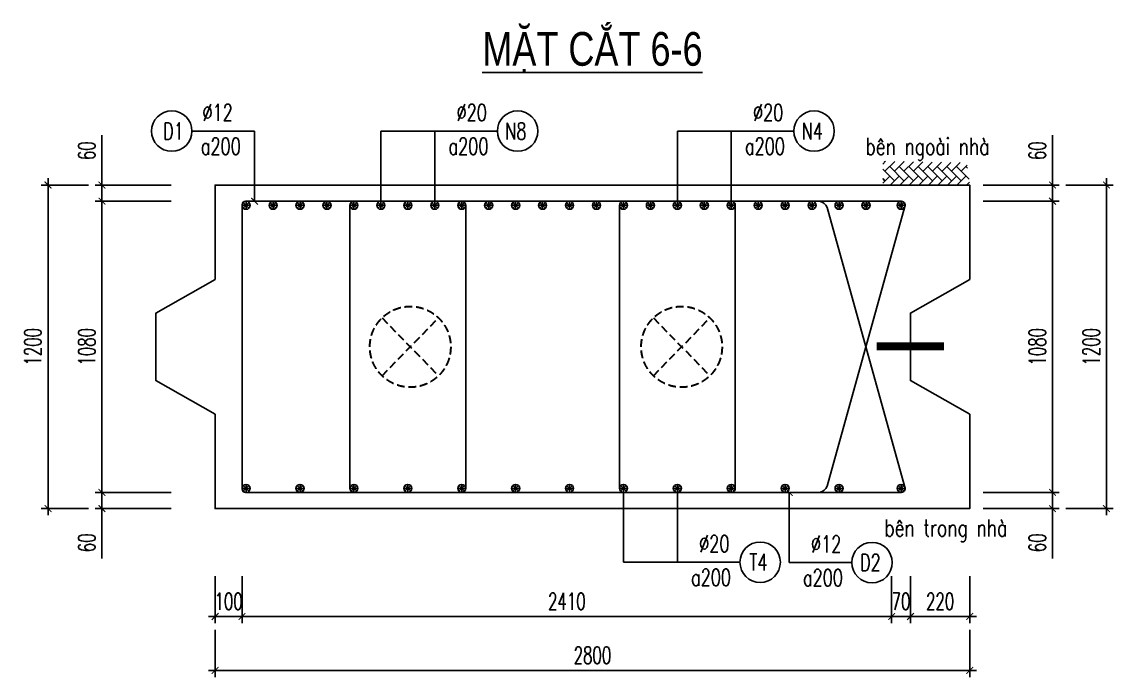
# Model space of a CAD drawing. Header units: millimetres. Extents: x -143483 to 1166745, y -1448440 to -1202244.
# Drawn here: x 20964 to 37161, y -1321019 to -1311297 of the extents above; entities that cross this region are included whole.
import ezdxf
from ezdxf.enums import TextEntityAlignment as Align

# ---------------------------------------------------------------- set-up
doc = ezdxf.new("R2010")
doc.units = ezdxf.units.MM
doc.header["$LTSCALE"] = 30
doc.header["$PDMODE"] = 3
doc.linetypes.add('DASHED', pattern=[19.05, 12.7, -6.35])
doc.layers.get('0').update_dxf_attribs({"lineweight": 9})
doc.layers.get('Defpoints').update_dxf_attribs({"lineweight": 9})
for name, color, linetype in [('ccu11-Cotthep', 9, 'Continuous'), ('ccu11-Dim', 8, 'Continuous'), ('ccu11-Hatch', 8, 'Continuous'), ('ccu11-Text', 31, 'Continuous'), ('ccu11-Thay', 7, 'Continuous'), ('ccu11-Thep', 4, 'Continuous'), ('ccu11-Thep doc', 4, 'Continuous'), ('ccu11-Thepdai', 6, 'Continuous')]:
    doc.layers.add(name, color=color, linetype=linetype)
doc.layers.add('ccu11-Khuat', color=9, linetype='DASHED', lineweight=30)
doc.layers.add('Vicom_thep doc', color=1, linetype='Continuous', lineweight=35)
doc.styles.add('ccu11-dim', font='vnsimli.shx', dxfattribs={"width": 0.65, "bigfont": 'bigfont.shx'})
doc.styles.add('ccu11-VnAvH-B', font='VHAVANB.TTF')
doc.styles.add('ccu11-vnsimli', font='vnsimli.shx', dxfattribs={"width": 0.8, "bigfont": 'vns.shx'})
doc.styles.add('ccu11-vnsimple', font='vnsimple.shx', dxfattribs={"bigfont": 'bigfont.shx'})
doc.styles.add('ccu11_simli', font='vnsimli.shx', dxfattribs={"width": 0.8})
doc.dimstyles.new('ccu11-100', dxfattribs={"dimscale": 100, "dimtxt": 2.5, "dimasz": 1, "dimexe": 1, "dimexo": 2, "dimgap": 1, "dimtad": 1, "dimdec": 0, "dimdsep": 46, "dimtxsty": 'ccu11-dim', "dimblk": 'ARCHTICK', "dimcen": -1, "dimdle": 1, "dimclrd": 256, "dimclre": 256, "dimclrt": 3, "dimadec": 0, "dimazin": 2, "dimtfac": 0.1, "dimtdec": 0, "dimtmove": 0, "dimatfit": 1, "dimldrblk": 'ARCHTICK', "dimfxl": 0, "dimtvp": 0.833333, "dimtolj": 1, "dimtzin": 12, "dimarcsym": 0})
doc.dimstyles.new('ccu11-100x4', dxfattribs={"dimscale": 100, "dimtxt": 2.5, "dimasz": 1, "dimexe": 1, "dimexo": 2, "dimgap": 1, "dimtad": 1, "dimdec": 0, "dimlfac": 0.25, "dimdsep": 46, "dimtxsty": 'ccu11-dim', "dimblk": 'ARCHTICK', "dimcen": -1, "dimdle": 1, "dimclrd": 256, "dimclre": 256, "dimclrt": 3, "dimadec": 0, "dimazin": 2, "dimtfac": 0.1, "dimtdec": 0, "dimtmove": 0, "dimatfit": 1, "dimldrblk": 'ARCHTICK', "dimfxl": 0, "dimtvp": 0.833333, "dimtolj": 1, "dimtzin": 12, "dimarcsym": 0})

# ---------------------------------------------------------------- blocks, each defined once
blk = doc.blocks.new('MCT')
at = {"ltscale": 0.005}
for p, q in [((-0.49, 0), (0.49, 0)), ((0.35, -0.35), (-0.35, 0.35)), ((-0.35, -0.35), (0.35, 0.35)), ((0, -0.49), (0, 0.49))]:
    blk.add_line(p, q, dxfattribs=at)
blk.add_circle((0, 0), 0.492, dxfattribs=at)
blk = doc.blocks.new('*U505')
at = {"layer": 'ccu11-Thep doc', "xscale": -121.9200000001001, "yscale": 121.9200000001001, "zscale": 121.92, "rotation": 270}
blk.add_blockref('MCT', (0, 0), dxfattribs=at)
blk = doc.blocks.new('*U506')
at = {"layer": 'ccu11-Thep doc', "color": 0, "linetype": 'ByBlock', "lineweight": -2, "transparency": 16777216}
for p in [(0, 0), (800, 0), (1600, 0), (2400, 0), (3200, 0), (4000, 0), (4800, 0), (5600, 0), (6400, 0), (7200, 0), (8000, 0), (8800, 0)]:
    blk.add_blockref('*U505', p, dxfattribs=at)
blk = doc.blocks.new('*U507')
at = {"layer": 'ccu11-Thep doc', "xscale": -121.9200000001001, "yscale": 121.9200000001001, "zscale": 121.92, "rotation": 270}
blk.add_blockref('MCT', (0, 0), dxfattribs=at)
blk = doc.blocks.new('*U508')
at = {"layer": 'ccu11-Thep doc', "color": 0, "linetype": 'ByBlock', "lineweight": -2, "transparency": 16777216}
for p in [(0, 0), (800, 0), (1600, 0), (2400, 0), (3200, 0), (4000, 0), (4800, 0), (5600, 0), (6400, 0), (7200, 0), (8000, 0), (8800, 0)]:
    blk.add_blockref('*U507', p, dxfattribs=at)
blk = doc.blocks.new('_ARCHTICK')
at = {"color": 0, "linetype": 'ByBlock', "const_width": 0.15}
blk.add_lwpolyline([(-0.5, -0.5), (0.5, 0.5)], dxfattribs=at)
blk = doc.blocks.new('*D590')
at = {"layer": 'ccu11-Dim', "linetype": 'ByBlock', "lineweight": -2, "ltscale": 30, "transparency": 16777216}
for p, q in [((22153, -1313718), (22153, -1312979)), ((23182, -1313718), (22053, -1313718)), ((22153, -1313958), (22153, -1313718)), ((23182, -1313958), (22053, -1313958)), ((22153, -1313958), (22153, -1314058))]:
    blk.add_line(p, q, dxfattribs=at)
at = {"layer": 'Defpoints', "color": 0, "linetype": 'ByBlock', "ltscale": 30, "transparency": 16777216}
for p in [(23382, -1313718), (22153, -1313958), (23382, -1313958)]:
    blk.add_point(p, dxfattribs=at)
at = {"layer": 'ccu11-Dim', "linetype": 'ByBlock', "lineweight": -2, "ltscale": 30, "transparency": 16777216, "xscale": 100, "yscale": 100, "zscale": 100}
for p, rotation in [((22153, -1313718), 270), ((22153, -1313958), 90)]:
    blk.add_blockref('_ARCHTICK', p, dxfattribs=dict(at, rotation=rotation))
at = {"layer": 'ccu11-Dim', "color": 3, "linetype": 'ByBlock', "ltscale": 30, "transparency": 16777216, "insert": (21928, -1313210), "char_height": 250, "attachment_point": 5, "rotation": 90, "style": 'ccu11-dim'}
blk.add_mtext('\\A1;60', dxfattribs=at)
blk = doc.blocks.new('*D591')
at = {"layer": 'ccu11-Dim', "linetype": 'ByBlock', "lineweight": -2, "ltscale": 30, "transparency": 16777216}
for p, q in [((22153, -1313858), (22153, -1318378)), ((23182, -1313958), (22053, -1313958)), ((23182, -1318278), (22053, -1318278))]:
    blk.add_line(p, q, dxfattribs=at)
at = {"layer": 'Defpoints', "color": 0, "linetype": 'ByBlock', "ltscale": 30, "transparency": 16777216}
for p in [(23382, -1313958), (22153, -1318278), (23382, -1318278)]:
    blk.add_point(p, dxfattribs=at)
at = {"layer": 'ccu11-Dim', "linetype": 'ByBlock', "lineweight": -2, "ltscale": 30, "transparency": 16777216, "xscale": 100, "yscale": 100, "zscale": 100}
for p, rotation in [((22153, -1313958), 90), ((22153, -1318278), 270)]:
    blk.add_blockref('_ARCHTICK', p, dxfattribs=dict(at, rotation=rotation))
at = {"layer": 'ccu11-Dim', "color": 3, "linetype": 'ByBlock', "ltscale": 30, "transparency": 16777216, "insert": (21928, -1316118), "char_height": 250, "attachment_point": 5, "rotation": 90, "style": 'ccu11-dim'}
blk.add_mtext('\\A1;1080', dxfattribs=at)
blk = doc.blocks.new('*D592')
at = {"layer": 'ccu11-Dim', "linetype": 'ByBlock', "lineweight": -2, "ltscale": 30, "transparency": 16777216}
for p, q in [((23182, -1318278), (22053, -1318278)), ((22153, -1318278), (22153, -1318178)), ((22153, -1318278), (22153, -1318518)), ((23182, -1318518), (22053, -1318518)), ((22153, -1318518), (22153, -1319258))]:
    blk.add_line(p, q, dxfattribs=at)
at = {"layer": 'Defpoints', "color": 0, "linetype": 'ByBlock', "ltscale": 30, "transparency": 16777216}
for p in [(22153, -1318278), (23382, -1318278), (23382, -1318518)]:
    blk.add_point(p, dxfattribs=at)
at = {"layer": 'ccu11-Dim', "linetype": 'ByBlock', "lineweight": -2, "ltscale": 30, "transparency": 16777216, "xscale": 100, "yscale": 100, "zscale": 100}
for p, rotation in [((22153, -1318278), 270), ((22153, -1318518), 90)]:
    blk.add_blockref('_ARCHTICK', p, dxfattribs=dict(at, rotation=rotation))
at = {"layer": 'ccu11-Dim', "color": 3, "linetype": 'ByBlock', "ltscale": 30, "transparency": 16777216, "insert": (21928, -1319026), "char_height": 250, "attachment_point": 5, "rotation": 90, "style": 'ccu11-dim'}
blk.add_mtext('\\A1;60', dxfattribs=at)
blk = doc.blocks.new('*D593')
at = {"layer": 'ccu11-Dim', "linetype": 'ByBlock', "lineweight": -2, "ltscale": 30, "transparency": 16777216}
for p, q in [((21953, -1313718), (21253, -1313718)), ((21353, -1313618), (21353, -1318618)), ((21953, -1318518), (21253, -1318518))]:
    blk.add_line(p, q, dxfattribs=at)
at = {"layer": 'Defpoints', "color": 0, "linetype": 'ByBlock', "ltscale": 30, "transparency": 16777216}
for p in [(22153, -1313718), (21353, -1318518), (22153, -1318518)]:
    blk.add_point(p, dxfattribs=at)
at = {"layer": 'ccu11-Dim', "linetype": 'ByBlock', "lineweight": -2, "ltscale": 30, "transparency": 16777216, "xscale": 100, "yscale": 100, "zscale": 100}
for p, rotation in [((21353, -1313718), 90), ((21353, -1318518), 270)]:
    blk.add_blockref('_ARCHTICK', p, dxfattribs=dict(at, rotation=rotation))
at = {"layer": 'ccu11-Dim', "color": 3, "linetype": 'ByBlock', "ltscale": 30, "transparency": 16777216, "insert": (21128, -1316118), "char_height": 250, "attachment_point": 5, "rotation": 90, "style": 'ccu11-dim'}
blk.add_mtext('\\A1;1200', dxfattribs=at)
blk = doc.blocks.new('*D594')
at = {"layer": 'ccu11-Dim', "linetype": 'ByBlock', "lineweight": -2, "ltscale": 30, "transparency": 16777216}
for p, q in [((34153, -1319519), (34153, -1320219)), ((35033, -1319519), (35033, -1320219)), ((35133, -1320119), (34053, -1320119))]:
    blk.add_line(p, q, dxfattribs=at)
at = {"layer": 'Defpoints', "color": 0, "linetype": 'ByBlock', "ltscale": 30, "transparency": 16777216}
for p in [(34153, -1319319), (35033, -1319319), (34153, -1320119)]:
    blk.add_point(p, dxfattribs=at)
at = {"layer": 'ccu11-Dim', "linetype": 'ByBlock', "lineweight": -2, "ltscale": 30, "transparency": 16777216, "xscale": 100, "yscale": 100, "zscale": 100, "rotation": 180}
blk.add_blockref('_ARCHTICK', (34153, -1320119), dxfattribs=at)
at = {"layer": 'ccu11-Dim', "linetype": 'ByBlock', "lineweight": -2, "ltscale": 30, "transparency": 16777216, "xscale": 100, "yscale": 100, "zscale": 100}
blk.add_blockref('_ARCHTICK', (35033, -1320119), dxfattribs=at)
at = {"layer": 'ccu11-Dim', "color": 3, "linetype": 'ByBlock', "ltscale": 30, "transparency": 16777216, "insert": (34593, -1319894), "char_height": 250, "attachment_point": 5, "style": 'ccu11-dim'}
blk.add_mtext('\\A1;220', dxfattribs=at)
blk = doc.blocks.new('*D595')
at = {"layer": 'ccu11-Dim', "linetype": 'ByBlock', "lineweight": -2, "ltscale": 30, "transparency": 16777216}
for p, q in [((23833, -1320319), (23833, -1321019)), ((35033, -1320319), (35033, -1321019)), ((23733, -1320919), (35133, -1320919))]:
    blk.add_line(p, q, dxfattribs=at)
at = {"layer": 'Defpoints', "color": 0, "linetype": 'ByBlock', "ltscale": 30, "transparency": 16777216}
for p in [(23833, -1320119), (35033, -1320119), (35033, -1320919)]:
    blk.add_point(p, dxfattribs=at)
at = {"layer": 'ccu11-Dim', "linetype": 'ByBlock', "lineweight": -2, "ltscale": 30, "transparency": 16777216, "xscale": 100, "yscale": 100, "zscale": 100, "rotation": 180}
blk.add_blockref('_ARCHTICK', (23833, -1320919), dxfattribs=at)
at = {"layer": 'ccu11-Dim', "linetype": 'ByBlock', "lineweight": -2, "ltscale": 30, "transparency": 16777216, "xscale": 100, "yscale": 100, "zscale": 100}
blk.add_blockref('_ARCHTICK', (35033, -1320919), dxfattribs=at)
at = {"layer": 'ccu11-Dim', "color": 3, "linetype": 'ByBlock', "ltscale": 30, "transparency": 16777216, "insert": (29433, -1320694), "char_height": 250, "attachment_point": 5, "style": 'ccu11-dim'}
blk.add_mtext('\\A1;2800', dxfattribs=at)
blk = doc.blocks.new('*D596')
at = {"layer": 'ccu11-Dim', "linetype": 'ByBlock', "lineweight": -2, "ltscale": 30, "transparency": 16777216}
for p, q in [((33873, -1319519), (33873, -1320219)), ((34153, -1319519), (34153, -1320219)), ((33873, -1320119), (33773, -1320119)), ((34153, -1320119), (33873, -1320119)), ((34153, -1320119), (34253, -1320119))]:
    blk.add_line(p, q, dxfattribs=at)
at = {"layer": 'Defpoints', "color": 0, "linetype": 'ByBlock', "ltscale": 30, "transparency": 16777216}
for p in [(33873, -1319319), (34153, -1319319), (33873, -1320119)]:
    blk.add_point(p, dxfattribs=at)
at = {"layer": 'ccu11-Dim', "linetype": 'ByBlock', "lineweight": -2, "ltscale": 30, "transparency": 16777216, "xscale": 100, "yscale": 100, "zscale": 100}
blk.add_blockref('_ARCHTICK', (33873, -1320119), dxfattribs=at)
at = {"layer": 'ccu11-Dim', "linetype": 'ByBlock', "lineweight": -2, "ltscale": 30, "transparency": 16777216, "xscale": 100, "yscale": 100, "zscale": 100, "rotation": 180}
blk.add_blockref('_ARCHTICK', (34153, -1320119), dxfattribs=at)
at = {"layer": 'ccu11-Dim', "color": 3, "linetype": 'ByBlock', "ltscale": 30, "transparency": 16777216, "insert": (34013, -1319894), "char_height": 250, "attachment_point": 5, "style": 'ccu11-dim'}
blk.add_mtext('\\A1;70', dxfattribs=at)
blk = doc.blocks.new('*D597')
at = {"layer": 'ccu11-Dim', "linetype": 'ByBlock', "lineweight": -2, "ltscale": 30, "transparency": 16777216}
for p, q in [((24233, -1319519), (24233, -1320219)), ((33873, -1319519), (33873, -1320219)), ((24133, -1320119), (33973, -1320119))]:
    blk.add_line(p, q, dxfattribs=at)
at = {"layer": 'Defpoints', "color": 0, "linetype": 'ByBlock', "ltscale": 30, "transparency": 16777216}
for p in [(24233, -1319319), (33873, -1319319), (33873, -1320119)]:
    blk.add_point(p, dxfattribs=at)
at = {"layer": 'ccu11-Dim', "linetype": 'ByBlock', "lineweight": -2, "ltscale": 30, "transparency": 16777216, "xscale": 100, "yscale": 100, "zscale": 100, "rotation": 180}
blk.add_blockref('_ARCHTICK', (24233, -1320119), dxfattribs=at)
at = {"layer": 'ccu11-Dim', "linetype": 'ByBlock', "lineweight": -2, "ltscale": 30, "transparency": 16777216, "xscale": 100, "yscale": 100, "zscale": 100}
blk.add_blockref('_ARCHTICK', (33873, -1320119), dxfattribs=at)
at = {"layer": 'ccu11-Dim', "color": 3, "linetype": 'ByBlock', "ltscale": 30, "transparency": 16777216, "insert": (29053, -1319894), "char_height": 250, "attachment_point": 5, "style": 'ccu11-dim'}
blk.add_mtext('\\A1;2410', dxfattribs=at)
blk = doc.blocks.new('*D598')
at = {"layer": 'ccu11-Dim', "linetype": 'ByBlock', "lineweight": -2, "ltscale": 30, "transparency": 16777216}
for p, q in [((23833, -1319519), (23833, -1320219)), ((24233, -1319519), (24233, -1320219)), ((23833, -1320119), (23733, -1320119)), ((24233, -1320119), (23833, -1320119)), ((24233, -1320119), (24333, -1320119))]:
    blk.add_line(p, q, dxfattribs=at)
at = {"layer": 'Defpoints', "color": 0, "linetype": 'ByBlock', "ltscale": 30, "transparency": 16777216}
for p in [(23833, -1319319), (24233, -1319319), (23833, -1320119)]:
    blk.add_point(p, dxfattribs=at)
at = {"layer": 'ccu11-Dim', "linetype": 'ByBlock', "lineweight": -2, "ltscale": 30, "transparency": 16777216, "xscale": 100, "yscale": 100, "zscale": 100}
blk.add_blockref('_ARCHTICK', (23833, -1320119), dxfattribs=at)
at = {"layer": 'ccu11-Dim', "linetype": 'ByBlock', "lineweight": -2, "ltscale": 30, "transparency": 16777216, "xscale": 100, "yscale": 100, "zscale": 100, "rotation": 180}
blk.add_blockref('_ARCHTICK', (24233, -1320119), dxfattribs=at)
at = {"layer": 'ccu11-Dim', "color": 3, "linetype": 'ByBlock', "ltscale": 30, "transparency": 16777216, "insert": (24033, -1319894), "char_height": 250, "attachment_point": 5, "style": 'ccu11-dim'}
blk.add_mtext('\\A1;100', dxfattribs=at)
blk = doc.blocks.new('SHD')
at = {"layer": 'ccu11-Cotthep'}
blk.add_circle((300, 0), 300, dxfattribs=at)
at = {"layer": 'ccu11-Cotthep', "color": 31, "style": 'ccu11_simli', "width": 0.8}
blk.add_attdef('DK', text='', height=250, dxfattribs=at).set_placement((-101, 65), align=Align.BOTTOM_RIGHT)
blk.add_attdef('KH', text='', height=250, dxfattribs=at).set_placement((300, 0), align=Align.MIDDLE)
blk.add_attdef('KC', text='', height=250, dxfattribs=at).set_placement((-101, -142), align=Align.TOP_RIGHT)
blk = doc.blocks.new('*D599')
at = {"layer": 'ccu11-Dim', "linetype": 'ByBlock', "lineweight": -2, "ltscale": 30, "transparency": 16777216}
for p, q in [((36261, -1313718), (36261, -1312979)), ((35233, -1313718), (36361, -1313718)), ((36261, -1313958), (36261, -1313718)), ((35233, -1313958), (36361, -1313958)), ((36261, -1313958), (36261, -1314058))]:
    blk.add_line(p, q, dxfattribs=at)
at = {"layer": 'Defpoints', "color": 0, "linetype": 'ByBlock', "ltscale": 30, "transparency": 16777216}
for p in [(35033, -1313718), (35033, -1313958), (36261, -1313958)]:
    blk.add_point(p, dxfattribs=at)
at = {"layer": 'ccu11-Dim', "linetype": 'ByBlock', "lineweight": -2, "ltscale": 30, "transparency": 16777216, "xscale": 100, "yscale": 100, "zscale": 100}
for p, rotation in [((36261, -1313718), 270), ((36261, -1313958), 90)]:
    blk.add_blockref('_ARCHTICK', p, dxfattribs=dict(at, rotation=rotation))
at = {"layer": 'ccu11-Dim', "color": 3, "linetype": 'ByBlock', "ltscale": 30, "transparency": 16777216, "insert": (36036, -1313210), "char_height": 250, "attachment_point": 5, "rotation": 90, "style": 'ccu11-dim'}
blk.add_mtext('\\A1;60', dxfattribs=at)
blk = doc.blocks.new('*D600')
at = {"layer": 'ccu11-Dim', "linetype": 'ByBlock', "lineweight": -2, "ltscale": 30, "transparency": 16777216}
for p, q in [((36261, -1313858), (36261, -1318378)), ((35233, -1313958), (36361, -1313958)), ((35233, -1318278), (36361, -1318278))]:
    blk.add_line(p, q, dxfattribs=at)
at = {"layer": 'Defpoints', "color": 0, "linetype": 'ByBlock', "ltscale": 30, "transparency": 16777216}
for p in [(35033, -1313958), (35033, -1318278), (36261, -1318278)]:
    blk.add_point(p, dxfattribs=at)
at = {"layer": 'ccu11-Dim', "linetype": 'ByBlock', "lineweight": -2, "ltscale": 30, "transparency": 16777216, "xscale": 100, "yscale": 100, "zscale": 100}
for p, rotation in [((36261, -1313958), 90), ((36261, -1318278), 270)]:
    blk.add_blockref('_ARCHTICK', p, dxfattribs=dict(at, rotation=rotation))
at = {"layer": 'ccu11-Dim', "color": 3, "linetype": 'ByBlock', "ltscale": 30, "transparency": 16777216, "insert": (36036, -1316118), "char_height": 250, "attachment_point": 5, "rotation": 90, "style": 'ccu11-dim'}
blk.add_mtext('\\A1;1080', dxfattribs=at)
blk = doc.blocks.new('*D601')
at = {"layer": 'ccu11-Dim', "linetype": 'ByBlock', "lineweight": -2, "ltscale": 30, "transparency": 16777216}
for p, q in [((35233, -1318278), (36361, -1318278)), ((36261, -1318278), (36261, -1318178)), ((36261, -1318278), (36261, -1318518)), ((35233, -1318518), (36361, -1318518)), ((36261, -1318518), (36261, -1319258))]:
    blk.add_line(p, q, dxfattribs=at)
at = {"layer": 'Defpoints', "color": 0, "linetype": 'ByBlock', "ltscale": 30, "transparency": 16777216}
for p in [(35033, -1318278), (36261, -1318278), (35033, -1318518)]:
    blk.add_point(p, dxfattribs=at)
at = {"layer": 'ccu11-Dim', "linetype": 'ByBlock', "lineweight": -2, "ltscale": 30, "transparency": 16777216, "xscale": 100, "yscale": 100, "zscale": 100}
for p, rotation in [((36261, -1318278), 270), ((36261, -1318518), 90)]:
    blk.add_blockref('_ARCHTICK', p, dxfattribs=dict(at, rotation=rotation))
at = {"layer": 'ccu11-Dim', "color": 3, "linetype": 'ByBlock', "ltscale": 30, "transparency": 16777216, "insert": (36036, -1319026), "char_height": 250, "attachment_point": 5, "rotation": 90, "style": 'ccu11-dim'}
blk.add_mtext('\\A1;60', dxfattribs=at)
blk = doc.blocks.new('*D602')
at = {"layer": 'ccu11-Dim', "linetype": 'ByBlock', "lineweight": -2, "ltscale": 30, "transparency": 16777216}
for p, q in [((36461, -1313718), (37161, -1313718)), ((37061, -1313618), (37061, -1318618)), ((36461, -1318518), (37161, -1318518))]:
    blk.add_line(p, q, dxfattribs=at)
at = {"layer": 'Defpoints', "color": 0, "linetype": 'ByBlock', "ltscale": 30, "transparency": 16777216}
for p in [(36261, -1313718), (36261, -1318518), (37061, -1318518)]:
    blk.add_point(p, dxfattribs=at)
at = {"layer": 'ccu11-Dim', "linetype": 'ByBlock', "lineweight": -2, "ltscale": 30, "transparency": 16777216, "xscale": 100, "yscale": 100, "zscale": 100}
for p, rotation in [((37061, -1313718), 90), ((37061, -1318518), 270)]:
    blk.add_blockref('_ARCHTICK', p, dxfattribs=dict(at, rotation=rotation))
at = {"layer": 'ccu11-Dim', "color": 3, "linetype": 'ByBlock', "ltscale": 30, "transparency": 16777216, "insert": (36836, -1316118), "char_height": 250, "attachment_point": 5, "rotation": 90, "style": 'ccu11-dim'}
blk.add_mtext('\\A1;1200', dxfattribs=at)
blk = doc.blocks.new('ccu11_block_thep')
at = {"layer": 'ccu11-Thep', "color": 3}
for p, q in [((-0.4, 0), (0.4, 0)), ((-0.28, 0.28), (0.28, -0.28)), ((0.28, 0.28), (-0.28, -0.28)), ((0, 0.4), (0, -0.4))]:
    blk.add_line(p, q, dxfattribs=at)
at = {"layer": 'ccu11-Thep', "color": 1, "const_width": 0.0667}
blk.add_lwpolyline([(-0.4, 0, 1), (0.4, 0, 1), (-0.4, 0, 1)], format="xyb", dxfattribs=at)
at = {"layer": 'ccu11-Thep', "color": 1}
blk.add_circle((0, 0), 0.4, dxfattribs=at)
blk = doc.blocks.new('*U509')
at = {"layer": 'Vicom_thep doc', "xscale": -150, "yscale": 150, "zscale": 150, "rotation": 180}
blk.add_blockref('ccu11_block_thep', (0, 0), dxfattribs=at)
blk = doc.blocks.new('*U510')
at = {"layer": 'ccu11-Thep doc', "color": 0, "linetype": 'ByBlock', "lineweight": -2, "transparency": 16777216}
for p in [(0, 0), (800, 0), (1600, 0), (2400, 0), (3200, 0), (4000, 0), (4800, 0), (5600, 0), (6400, 0), (7200, 0), (8000, 0), (8800, 0)]:
    blk.add_blockref('*U509', p, dxfattribs=at)

msp = doc.modelspace()

# ---------------------------------------------------------------- hatches: boundary and pattern name
at = {"layer": 'ccu11-Hatch', "ltscale": 10}
h = msp.add_hatch(dxfattribs=at)
h.set_pattern_fill('AR-HBONE', color=256, scale=25, angle=270, style=0)
h.set_pattern_definition([(45, (-3228109.98, 462737.74), (141.4213562, 4e-14), [300, -100]), (315, (-3228039.27, 462808.45), (141.4213562, 4e-14), [300, -100])])
h.paths.add_polyline_path([(33740.52, -1313365.73), (33740.52, -1313718.46), (35032.88, -1313718.46), (34990.02, -1313387.16)])

# ---------------------------------------------------------------- linework, layer by layer
at = {"layer": 'ccu11-Khuat', "ltscale": 0.3}
for p, q in [((26310.3, -1315689.11), (27148.53, -1316547.81)), ((26310.3, -1316547.81), (27148.53, -1315689.11)), ((30337.54, -1315689.11), (31175.77, -1316547.81)), ((30337.54, -1316547.81), (31175.77, -1315689.11))]:
    msp.add_line(p, q, dxfattribs=at)
for centre in [(26729.42, -1316118.46), (30756.65, -1316118.46)]:
    msp.add_circle(centre, 600, dxfattribs=at)
at = {"layer": 'ccu11-Thay'}
msp.add_lwpolyline([(23832.88, -1317118.46), (23832.88, -1318518.46), (35032.88, -1318518.46), (35032.88, -1317118.46), (34153.11, -1316618.46), (34153.11, -1315618.46), (35032.88, -1315118.46), (35032.88, -1313718.46), (23832.88, -1313718.46), (23832.88, -1315118.46), (22953.11, -1315618.46), (22953.11, -1316618.46)], close=True, dxfattribs=at)
at = {"layer": 'ccu11-Thep', "const_width": 120}
msp.add_lwpolyline([(33652.88, -1316111.9), (34652.88, -1316111.9)], dxfattribs=at)
at = {"layer": 'ccu11-Thepdai'}
for points in [[(32084.67, -1313958.46), (32805.14, -1313958.46, -0.23620228), (32916.91, -1314051.21), (34070.79, -1318197.96, -0.5204497), (34014.4, -1318278.46), (24282.88, -1318278.46, -0.41421356), (24232.88, -1318228.46), (24232.88, -1314008.46, -0.41421356), (24282.88, -1313958.46), (34014.4, -1313958.46, -0.5204497), (34070.79, -1314038.96), (32916.91, -1318185.71, -0.23620228), (32805.14, -1318278.46), (32084.67, -1318278.46)], [(26313.56, -1313958.46), (25893.56, -1313958.46, 0.41421356), (25833.56, -1314018.46), (25833.56, -1318218.46, 0.41421356), (25893.56, -1318278.46), (26313.56, -1318278.46)], [(27073.56, -1313958.46), (27493.56, -1313958.46, -0.41421356), (27553.56, -1314018.46), (27553.56, -1318218.46, -0.41421356), (27493.56, -1318278.46), (27073.56, -1318278.46)], [(30313.56, -1313958.46), (29893.56, -1313958.46, 0.41421356), (29833.56, -1314018.46), (29833.56, -1318218.46, 0.41421356), (29893.56, -1318278.46), (30313.56, -1318278.46)], [(31073.56, -1313958.46), (31493.56, -1313958.46, -0.41421356), (31553.56, -1314018.46), (31553.56, -1318218.46, -0.41421356), (31493.56, -1318278.46), (31073.56, -1318278.46)]]:
    msp.add_lwpolyline(points, format="xyb", dxfattribs=at)

# ---------------------------------------------------------------- block references
at = {"layer": 'ccu11-Cotthep'}
ref = msp.add_blockref('SHD', (23489.04, -1312918.1), dxfattribs=dict(at, xscale=-1))
ref.add_attrib('KH', 'D1', dxfattribs={"color": 31, "height": 250, "style": 'ccu11-vnsimple', "width": 0.7}).set_placement((23214.04, -1312918.1), align=Align.MIDDLE_CENTER)
ref.add_attrib('KC', 'a200', dxfattribs={"color": 31, "height": 250, "style": 'ccu11-vnsimple', "width": 0.7}).set_placement((23917.62, -1313018.1), align=Align.TOP_CENTER)
ref.add_attrib('DK', '`12', dxfattribs={"color": 31, "height": 250, "style": 'ccu11-vnsimple', "width": 0.7}).set_placement((23869.83, -1312843.1), align=Align.BOTTOM_CENTER)
ref = msp.add_blockref('SHD', (28021.88, -1312918.1), dxfattribs=at)
ref.add_attrib('KH', 'N8', dxfattribs={"color": 31, "height": 250, "style": 'ccu11-vnsimple', "width": 0.7}).set_placement((28296.88, -1312918.1), align=Align.MIDDLE_CENTER)
ref.add_attrib('KC', 'a200', dxfattribs={"color": 31, "height": 250, "style": 'ccu11-vnsimple', "width": 0.7}).set_placement((27593.3, -1313018.1), align=Align.TOP_CENTER)
ref.add_attrib('DK', '`20', dxfattribs={"color": 31, "height": 250, "style": 'ccu11-vnsimple', "width": 0.7}).set_placement((27641.09, -1312843.1), align=Align.BOTTOM_CENTER)
ref = msp.add_blockref('SHD', (32421.88, -1312918.1), dxfattribs=at)
ref.add_attrib('KH', 'N4', dxfattribs={"color": 31, "height": 250, "style": 'ccu11-vnsimple', "width": 0.7}).set_placement((32696.88, -1312918.1), align=Align.MIDDLE_CENTER)
ref.add_attrib('KC', 'a200', dxfattribs={"color": 31, "height": 250, "style": 'ccu11-vnsimple', "width": 0.7}).set_placement((31993.3, -1313018.1), align=Align.TOP_CENTER)
ref.add_attrib('DK', '`20', dxfattribs={"color": 31, "height": 250, "style": 'ccu11-vnsimple', "width": 0.7}).set_placement((32041.09, -1312843.1), align=Align.BOTTOM_CENTER)
ref = msp.add_blockref('SHD', (31621.88, -1319313.82), dxfattribs=at)
ref.add_attrib('KH', 'T4', dxfattribs={"color": 31, "height": 250, "style": 'ccu11-vnsimple', "width": 0.7}).set_placement((31896.88, -1319313.82), align=Align.MIDDLE_CENTER)
ref.add_attrib('KC', 'a200', dxfattribs={"color": 31, "height": 250, "style": 'ccu11-vnsimple', "width": 0.7}).set_placement((31193.3, -1319413.82), align=Align.TOP_CENTER)
ref.add_attrib('DK', '`20', dxfattribs={"color": 31, "height": 250, "style": 'ccu11-vnsimple', "width": 0.7}).set_placement((31241.09, -1319238.82), align=Align.BOTTOM_CENTER)
ref = msp.add_blockref('SHD', (33282.51, -1319318.82), dxfattribs=at)
ref.add_attrib('KH', 'D2', dxfattribs={"color": 31, "height": 250, "style": 'ccu11-vnsimple', "width": 0.7}).set_placement((33557.51, -1319318.82), align=Align.MIDDLE_CENTER)
ref.add_attrib('KC', 'a200', dxfattribs={"color": 31, "height": 250, "style": 'ccu11-vnsimple', "width": 0.7}).set_placement((32853.93, -1319418.82), align=Align.TOP_CENTER)
ref.add_attrib('DK', '`12', dxfattribs={"color": 31, "height": 250, "style": 'ccu11-vnsimple', "width": 0.7}).set_placement((32901.73, -1319243.82), align=Align.BOTTOM_CENTER)
at = {"layer": 'ccu11-Thep doc'}
msp.add_blockref('*U506', (24292.88, -1314018.46), dxfattribs=at)
at = {"layer": 'ccu11-Thep doc', "xscale": -1, "rotation": 180}
for name, p in [('*U510', (24692.88, -1314018.46)), ('*U508', (24292.88, -1318218.46))]:
    msp.add_blockref(name, p, dxfattribs=at)
at = {"layer": 'ccu11-Thep doc', "xscale": 121.9200000001001, "yscale": 121.9200000001001, "zscale": 121.9200000001001, "rotation": 90.00000000000001}
for p in [(34013.23, -1314018.46), (34013.23, -1318218.46)]:
    msp.add_blockref('MCT', p, dxfattribs=at)

# ---------------------------------------------------------------- texts
at = {"layer": 'ccu11-Text', "color": 6, "style": 'ccu11-VnAvH-B', "width": 0.8}
msp.add_text('%%UmÆt c¾t 6-6', height=500, dxfattribs=at).set_placement((29432.88, -1311948.33), align=Align.CENTER)
at = {"layer": 'ccu11-Text', "linetype": 'Continuous', "style": 'ccu11-vnsimli', "width": 0.75}
for s, p in [('bªn ngoµi nhµ', (34406.11, -1313270.31)), ('bªn trong nhµ', (34678.89, -1318930.35))]:
    msp.add_text(s, height=250, dxfattribs=at).set_placement(p, align=Align.CENTER)

# ---------------------------------------------------------------- dimensions: what is measured, and where the dimension line sits
at = {"layer": 'ccu11-Dim', "linetype": 'ByBlock', "ltscale": 30}
for base, p1, p2, angle, picture, middle in [((22153.11, -1313958.46), (23381.51, -1313718.46), (23381.51, -1313958.46), 90, '*D590', (22153.11, -1313210.48)), ((36261.27, -1313958.46), (35032.88, -1313718.46), (35032.88, -1313958.46), 90, '*D599', (36261.27, -1313210.48)), ((22153.11, -1318278.46), (23381.51, -1318518.46), (23381.51, -1318278.46), 270, '*D592', (22153.11, -1319026.44)), ((36261.27, -1318278.46), (35032.88, -1318518.46), (35032.88, -1318278.46), 270, '*D601', (36261.27, -1319026.44))]:
    dim = msp.add_linear_dim(base=base, p1=p1, p2=p2, angle=angle, dimstyle='ccu11-100x4', dxfattribs=at)
    dim.commit()
    dim.dimension.update_dxf_attribs({"geometry": picture, "text_midpoint": middle, "dimtype": 160})
for base, p1, p2, picture, middle in [((21353.11, -1318518.46), (22153.11, -1313718.46), (22153.11, -1318518.46), '*D593', (21128.11, -1316118.46)), ((37061.27, -1318518.46), (36261.27, -1313718.46), (36261.27, -1318518.46), '*D602', (36836.27, -1316118.46))]:
    dim = msp.add_linear_dim(base=base, p1=p1, p2=p2, angle=90, dimstyle='ccu11-100x4', dxfattribs=at)
    dim.commit()
    dim.dimension.update_dxf_attribs({"geometry": picture, "text_midpoint": middle})
for base, p1, p2, picture, middle in [((22153.11, -1318278.46), (23381.51, -1313958.46), (23381.51, -1318278.46), '*D591', (21928.11, -1316118.46)), ((36261.27, -1318278.46), (35032.88, -1313958.46), (35032.88, -1318278.46), '*D600', (36036.27, -1316118.46))]:
    dim = msp.add_linear_dim(base=base, p1=p1, p2=p2, angle=90, dimstyle='ccu11-100x4', override={"dimtmove": 1}, dxfattribs=at)
    dim.commit()
    dim.dimension.update_dxf_attribs({"geometry": picture, "text_midpoint": middle})
for base, p1, p2, picture, middle in [((23832.88, -1320118.82), (24232.88, -1319318.82), (23832.88, -1319318.82), '*D598', (24032.88, -1319893.82)), ((33872.88, -1320118.82), (34152.88, -1319318.82), (33872.88, -1319318.82), '*D596', (34012.88, -1319893.82))]:
    dim = msp.add_linear_dim(base=base, p1=p1, p2=p2, dimstyle='ccu11-100x4', override={"dimtix": 1}, dxfattribs=at)
    dim.commit()
    dim.dimension.update_dxf_attribs({"geometry": picture, "text_midpoint": middle})
for base, p1, p2, picture, middle in [((33872.88, -1320118.82), (24232.88, -1319318.82), (33872.88, -1319318.82), '*D597', (29052.88, -1319893.82)), ((34152.88, -1320118.82), (35032.88, -1319318.82), (34152.88, -1319318.82), '*D594', (34592.88, -1319893.82)), ((35032.88, -1320918.82), (23832.88, -1320118.82), (35032.88, -1320118.82), '*D595', (29432.88, -1320693.82))]:
    dim = msp.add_linear_dim(base=base, p1=p1, p2=p2, dimstyle='ccu11-100x4', dxfattribs=at)
    dim.commit()
    dim.dimension.update_dxf_attribs({"geometry": picture, "text_midpoint": middle})

# ---------------------------------------------------------------- leaders
at = {"layer": 'ccu11-Cotthep', "linetype": 'ByBlock', "ltscale": 30}
for points in [[(24418.04, -1313958.46), (24418.04, -1312918.1), (23489.04, -1312918.1)], [(32353.51, -1318278.46), (32353.51, -1319318.82), (33282.51, -1319318.82)]]:
    msp.add_leader(points, dimstyle='ccu11-100x4', dxfattribs=at)
at = {"layer": 'ccu11-Cotthep'}
for points in [[(26292.88, -1314018.46), (26292.88, -1312918.1), (28021.88, -1312918.1)], [(27092.88, -1314018.46), (27092.88, -1312918.1), (28021.88, -1312918.1)], [(30692.88, -1314018.46), (30692.88, -1312918.1), (32421.88, -1312918.1)], [(31492.88, -1314018.46), (31492.88, -1312918.1), (32421.88, -1312918.1)], [(29892.88, -1318213.46), (29892.88, -1319313.82), (31621.88, -1319313.82)], [(30692.88, -1318213.46), (30692.88, -1319313.82), (31621.88, -1319313.82)]]:
    msp.add_leader(points, dimstyle='ccu11-100', override={"dimasz": 1.5, "dimgap": 1, "dimtad": 0, "dimldrblk": 'None', "dimfxl": 3, "dimfxlon": 1, "dimtfill": 1, "dimarcsym": 1}, dxfattribs=at)

doc.saveas('drawing.dxf')
